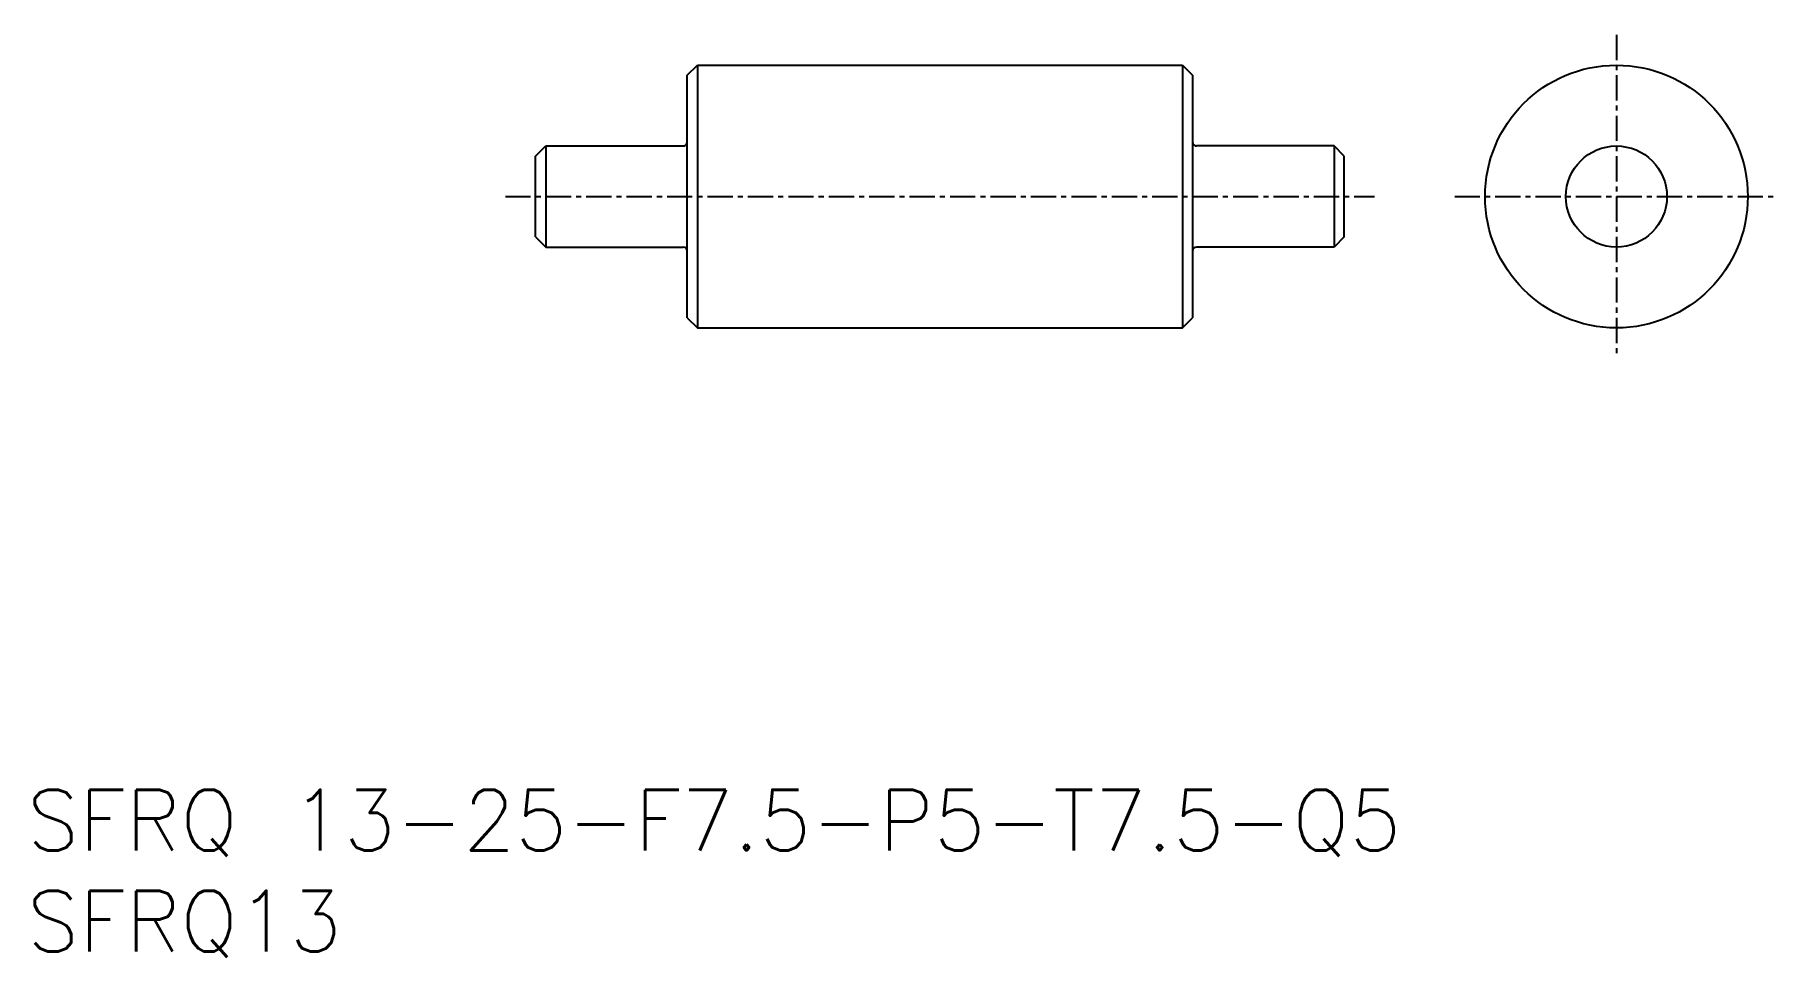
# Model space of a CAD drawing. Extents: x 45.2 to 131.4, y 37 to 82.7.
import ezdxf
from ezdxf.enums import TextEntityAlignment as Align

# ---------------------------------------------------------------- set-up
doc = ezdxf.new("R2010")
doc.units = 0
doc.linetypes.add('CENTER', pattern=[2, 1.25, -0.25, 0.25, -0.25])
doc.layers.get('0').update_dxf_attribs({"linetype": 'CONTINUOUS'})
doc.layers.add('CENTER', color=1, linetype='CENTER')
doc.styles.get("Standard").update_dxf_attribs({"font": 'txt.shx', "bigfont": 'extfont.shx'})

msp = doc.modelspace()

# ---------------------------------------------------------------- linework, layer by layer
at = {"color": 7, "linetype": 'CONTINUOUS'}
for p, q in [((77.442, 80.652), (77.942, 81.152)), ((77.942, 81.152), (101.942, 81.152)), ((77.942, 81.152), (77.942, 68.152)), ((101.942, 81.152), (102.442, 80.652)), ((101.942, 81.152), (101.942, 68.152)), ((77.442, 68.652), (77.442, 80.652)), ((102.442, 80.652), (102.442, 68.652)), ((69.942, 76.652), (70.442, 77.152)), ((70.442, 77.152), (77.242, 77.152)), ((70.442, 77.152), (70.442, 72.152)), ((77.942, 77.152), (77.942, 77.152)), ((101.942, 77.152), (101.942, 77.152)), ((109.442, 77.152), (102.642, 77.152)), ((109.942, 76.652), (109.442, 77.152)), ((109.442, 77.152), (109.442, 72.152)), ((69.942, 72.652), (69.942, 76.652)), ((109.942, 72.652), (109.942, 76.652)), ((69.942, 72.652), (70.442, 72.152)), ((109.942, 72.652), (109.442, 72.152)), ((70.442, 72.152), (77.242, 72.152)), ((77.942, 72.152), (77.942, 72.152)), ((101.942, 72.152), (101.942, 72.152)), ((109.442, 72.152), (102.642, 72.152)), ((77.442, 68.652), (77.942, 68.152)), ((77.942, 68.152), (101.942, 68.152)), ((101.942, 68.152), (102.442, 68.652))]:
    msp.add_line(p, q, dxfattribs=at)
for p, q in [((77.942, 74.652), (77.942, 74.652)), ((101.942, 74.652), (101.942, 74.652))]:
    msp.add_line(p, q)
for radius in [6.5, 2.5]:
    msp.add_circle((123.408, 74.652), radius, dxfattribs=at)
for centre, start, end in [((77.242, 77.352), 270, 0), ((102.642, 77.352), 180, 270), ((77.242, 71.952), 0, 90), ((102.642, 71.952), 90, 180)]:
    msp.add_arc(centre, 0.2, start, end, dxfattribs=at)
at = {"layer": 'CENTER', "color": 1, "linetype": 'CENTER'}
for p, q in [((123.408, 82.652), (123.408, 66.652)), ((68.442, 74.652), (111.442, 74.652)), ((115.408, 74.652), (131.408, 74.652))]:
    msp.add_line(p, q, dxfattribs=at)

# ---------------------------------------------------------------- texts
at = {"color": 7, "linetype": 'CONTINUOUS'}
for s, p in [('SFRQ 13-25-F7.5-P5-T7.5-Q5', (44.782, 43.795)), ('SFRQ13', (44.782, 38.795))]:
    msp.add_text(s, height=3, dxfattribs=at).set_placement(p, align=Align.MIDDLE_LEFT)

doc.saveas('drawing.dxf')
